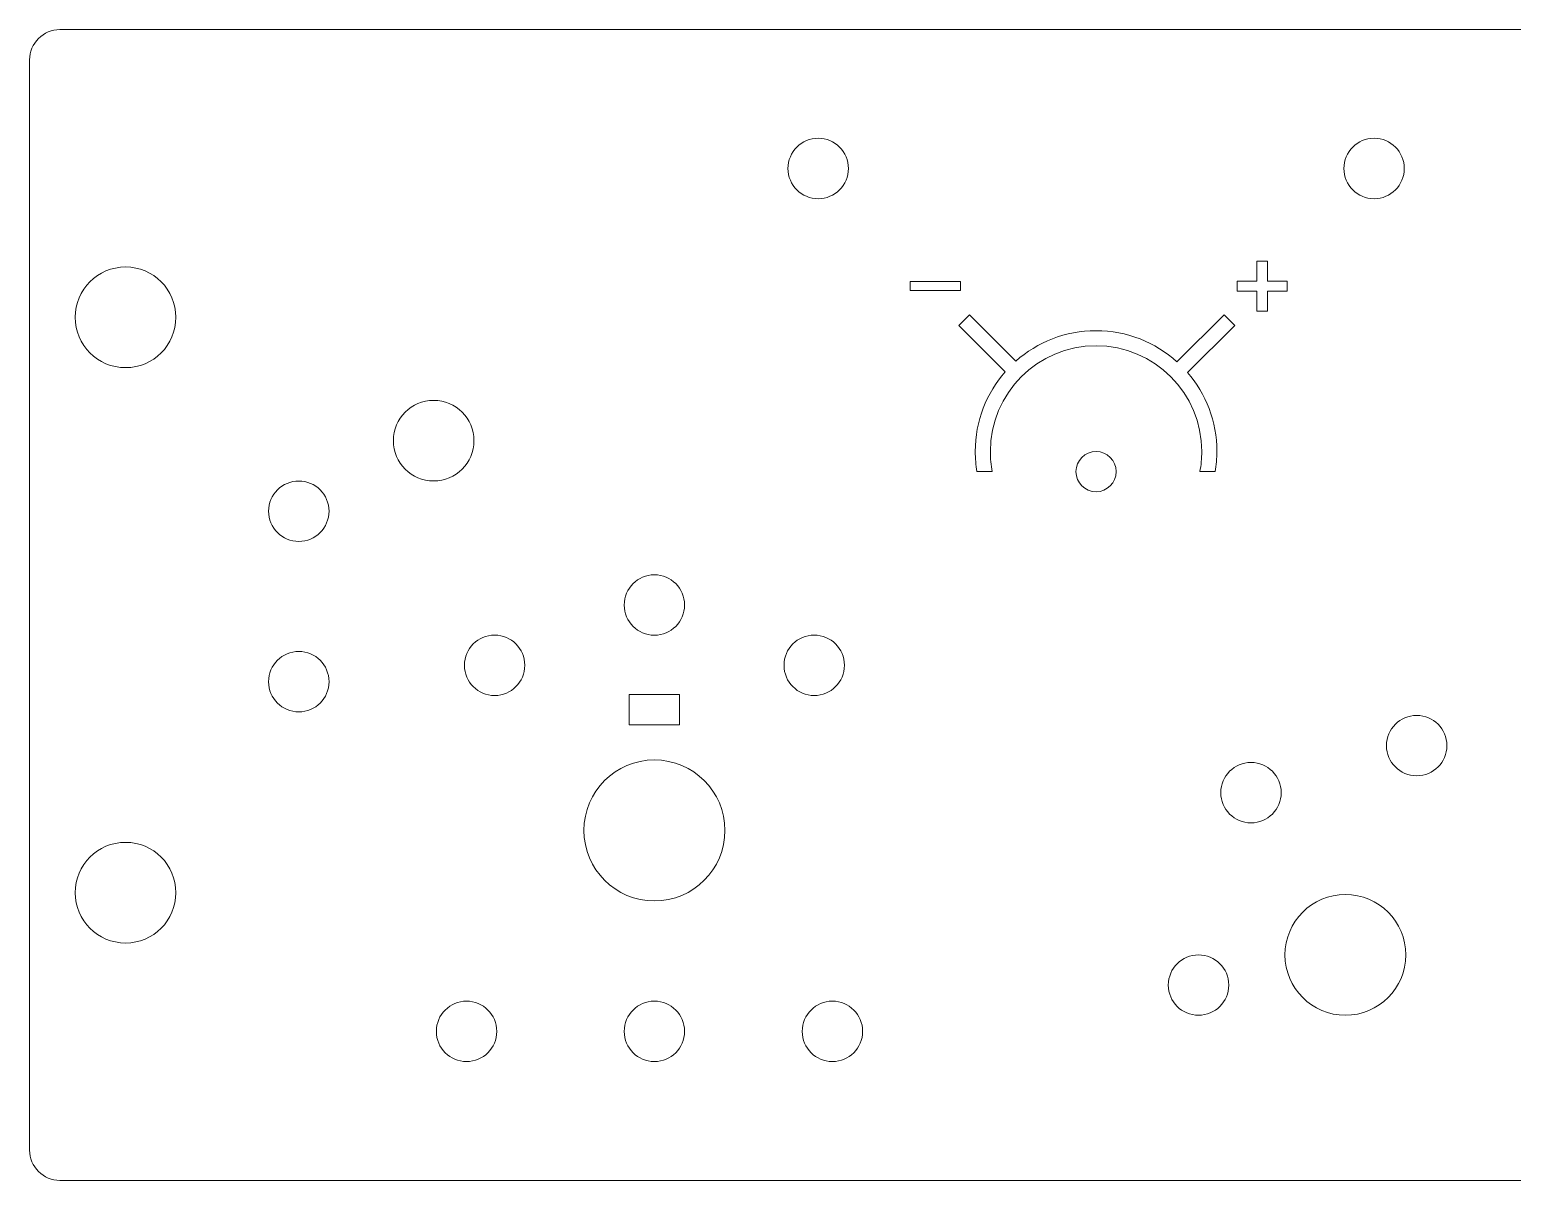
# Model space of a CAD drawing. Header units: millimetres. Extents: x -104 to 90, y -60 to 124.
# Drawn here: x -103.9 to -30.3, y -59.7 to -2.5 of the extents above; entities that cross this region are included whole.
import ezdxf

# ---------------------------------------------------------------- set-up
doc = ezdxf.new("R2010")
doc.units = ezdxf.units.MM
doc.header["$MEASUREMENT"] = 0
for name, color, linetype in [('Cut', 7, 'Continuous'), ('Engrave', 7, 'Continuous'), ('LED', 7, 'Continuous')]:
    doc.layers.add(name, color=color, linetype=linetype)

msp = doc.modelspace()

# ---------------------------------------------------------------- linework, layer by layer
at = {"layer": 'Cut', "color": 250, "lineweight": 9}
msp.add_lwpolyline([(-74.1442, -37.0589), (-71.6442, -37.0589), (-71.6442, -35.5589), (-74.1442, -35.5589), (-74.1442, -37.0589)], close=True, dxfattribs=at)
for centre, major_axis, ratio in [((-99.1567, -16.8258), (0, 2.5), 1), ((-83.8584, -22.9513), (0, 2), 1), ((-50.9614, -24.4887), (1.0001, 0), 0.9999), ((-72.8942, -42.3089), (0, 3.5), 1), ((-99.1567, -45.4008), (0, 2.5), 1), ((-38.5799, -48.4893), (0, 3), 1)]:
    msp.add_ellipse(centre, major_axis=major_axis, ratio=ratio, dxfattribs=at)
msp.add_open_spline([(-102.4192, -59.6883), (-102.8172, -59.688), (-103.1989, -59.5296), (-103.4802, -59.248), (-103.4802, -59.248), (-103.7615, -58.9663), (-103.9194, -58.5863), (-103.9192, -58.1883), (-103.9192, -58.1883), (-103.9192, -58.1883), (-103.9192, -4.0383), (-103.9192, -4.0383), (-103.9192, -4.0383), (-103.9189, -3.6402), (-103.7605, -3.2585), (-103.4789, -2.9772), (-103.4789, -2.9772), (-103.1972, -2.6959), (-102.8172, -2.538), (-102.4192, -2.5383), (-102.4192, -2.5383), (-102.4192, -2.5383), (40.6308, -2.5383), (40.6308, -2.5383), (40.6308, -2.5383), (41.0289, -2.5385), (41.4106, -2.6969), (41.6919, -2.9786), (41.6919, -2.9786), (41.9732, -3.2602), (42.1311, -3.6402), (42.1308, -4.0383), (42.1308, -4.0383), (42.1308, -4.0383), (42.1308, -58.1883), (42.1308, -58.1883), (42.1308, -58.1883), (42.1306, -58.5863), (41.9722, -58.968), (41.6905, -59.2493), (41.6905, -59.2493), (41.4089, -59.5306), (41.0289, -59.6885), (40.6308, -59.6883), (40.6308, -59.6883), (40.6308, -59.6883), (-102.4192, -59.6883), (-102.4192, -59.6883)], degree=3, knots=[0, 0, 0, 0, 0.0769231, 0.0769231, 0.0769231, 0.0769231, 0.1538462, 0.1538462, 0.1538462, 0.1538462, 0.2307692, 0.2307692, 0.2307692, 0.2307692, 0.3076923, 0.3076923, 0.3076923, 0.3076923, 0.3846154, 0.3846154, 0.3846154, 0.3846154, 0.4615385, 0.4615385, 0.4615385, 0.4615385, 0.5384615, 0.5384615, 0.5384615, 0.5384615, 0.6153846, 0.6153846, 0.6153846, 0.6153846, 0.6923077, 0.6923077, 0.6923077, 0.6923077, 0.7692308, 0.7692308, 0.7692308, 0.7692308, 0.8461538, 0.8461538, 0.8461538, 0.8461538, 1, 1, 1, 1], dxfattribs=at)
at = {"layer": 'Engrave', "color": 240, "lineweight": 9}
for points, knots in [([(-42.4548, -14.0338), (-42.4548, -14.0338), (-42.4548, -15.0261), (-42.4548, -15.0261), (-42.4548, -15.0261), (-42.4548, -15.0261), (-41.4726, -15.0261), (-41.4726, -15.0261), (-41.4726, -15.0261), (-41.4726, -15.0261), (-41.4726, -15.5207), (-41.4726, -15.5207), (-41.4726, -15.5207), (-41.4726, -15.5207), (-42.4548, -15.5207), (-42.4548, -15.5207), (-42.4548, -15.5207), (-42.4548, -15.5207), (-42.4548, -16.5129), (-42.4548, -16.5129), (-42.4548, -16.5129), (-42.4548, -16.5129), (-42.9695, -16.5129), (-42.9695, -16.5129), (-42.9695, -16.5129), (-42.9695, -16.5129), (-42.9695, -15.5207), (-42.9695, -15.5207), (-42.9695, -15.5207), (-42.9695, -15.5207), (-43.9584, -15.5207), (-43.9584, -15.5207), (-43.9584, -15.5207), (-43.9584, -15.5207), (-43.9584, -15.0261), (-43.9584, -15.0261), (-43.9584, -15.0261), (-43.9584, -15.0261), (-42.9695, -15.0261), (-42.9695, -15.0261), (-42.9695, -15.0261), (-42.9695, -15.0261), (-42.9695, -14.0338), (-42.9695, -14.0338), (-42.9695, -14.0338), (-42.9695, -14.0338), (-42.4548, -14.0338), (-42.4548, -14.0338)], [0, 0, 0, 0, 0.0769231, 0.0769231, 0.0769231, 0.0769231, 0.1538462, 0.1538462, 0.1538462, 0.1538462, 0.2307692, 0.2307692, 0.2307692, 0.2307692, 0.3076923, 0.3076923, 0.3076923, 0.3076923, 0.3846154, 0.3846154, 0.3846154, 0.3846154, 0.4615385, 0.4615385, 0.4615385, 0.4615385, 0.5384615, 0.5384615, 0.5384615, 0.5384615, 0.6153846, 0.6153846, 0.6153846, 0.6153846, 0.6923077, 0.6923077, 0.6923077, 0.6923077, 0.7692308, 0.7692308, 0.7692308, 0.7692308, 0.8461538, 0.8461538, 0.8461538, 0.8461538, 1, 1, 1, 1]), ([(-60.1861, -15.4983), (-60.1861, -15.4983), (-60.1861, -15.0483), (-60.1861, -15.0483), (-60.1861, -15.0483), (-60.1861, -15.0483), (-57.7003, -15.0483), (-57.7003, -15.0483), (-57.7003, -15.0483), (-57.7003, -15.0483), (-57.7003, -15.4983), (-57.7003, -15.4983), (-57.7003, -15.4983), (-57.7003, -15.4983), (-60.1861, -15.4983), (-60.1861, -15.4983)], [0, 0, 0, 0, 0.2, 0.2, 0.2, 0.2, 0.4, 0.4, 0.4, 0.4, 0.6, 0.6, 0.6, 0.6, 1, 1, 1, 1]), ([(-44.6076, -16.6944), (-44.6076, -16.6944), (-44.0772, -17.2248), (-44.0772, -17.2248), (-44.0772, -17.2248), (-44.0772, -17.2248), (-46.4199, -19.5675), (-46.4199, -19.5675), (-46.4199, -19.5675), (-45.5111, -20.6191), (-44.9614, -21.9897), (-44.9614, -23.4887), (-44.9614, -23.4887), (-44.9614, -23.8295), (-44.9902, -24.1634), (-45.0448, -24.4887), (-45.0448, -24.4887), (-45.0448, -24.4887), (-45.807, -24.4887), (-45.807, -24.4887), (-45.807, -24.4887), (-45.7446, -24.165), (-45.7114, -23.8307), (-45.7114, -23.4887), (-45.7114, -23.4887), (-45.7114, -20.5892), (-48.0618, -18.2387), (-50.9614, -18.2387), (-50.9614, -18.2387), (-53.861, -18.2387), (-56.2114, -20.5892), (-56.2114, -23.4887), (-56.2114, -23.4887), (-56.2114, -23.8307), (-56.1782, -24.165), (-56.1158, -24.4887), (-56.1158, -24.4887), (-56.1158, -24.4887), (-56.878, -24.4887), (-56.878, -24.4887), (-56.878, -24.4887), (-56.9326, -24.1634), (-56.9614, -23.8295), (-56.9614, -23.4887), (-56.9614, -23.4887), (-56.9614, -21.9727), (-56.3992, -20.5881), (-55.4719, -19.5319), (-55.4719, -19.5319), (-55.4719, -19.5319), (-57.779, -17.2248), (-57.779, -17.2248), (-57.779, -17.2248), (-57.779, -17.2248), (-57.2486, -16.6944), (-57.2486, -16.6944), (-57.2486, -16.6944), (-57.2486, -16.6944), (-54.943, -19), (-54.943, -19), (-54.943, -19), (-53.8837, -18.0597), (-52.4893, -17.4887), (-50.9614, -17.4887), (-50.9614, -17.4887), (-49.4166, -17.4887), (-48.0082, -18.0725), (-46.9447, -19.0315), (-46.9447, -19.0315), (-46.9447, -19.0315), (-44.6076, -16.6944), (-44.6076, -16.6944)], [0, 0, 0, 0, 0.0526316, 0.0526316, 0.0526316, 0.0526316, 0.1052632, 0.1052632, 0.1052632, 0.1052632, 0.1578947, 0.1578947, 0.1578947, 0.1578947, 0.2105263, 0.2105263, 0.2105263, 0.2105263, 0.2631579, 0.2631579, 0.2631579, 0.2631579, 0.3157895, 0.3157895, 0.3157895, 0.3157895, 0.3684211, 0.3684211, 0.3684211, 0.3684211, 0.4210526, 0.4210526, 0.4210526, 0.4210526, 0.4736842, 0.4736842, 0.4736842, 0.4736842, 0.5263158, 0.5263158, 0.5263158, 0.5263158, 0.5789474, 0.5789474, 0.5789474, 0.5789474, 0.6315789, 0.6315789, 0.6315789, 0.6315789, 0.6842105, 0.6842105, 0.6842105, 0.6842105, 0.7368421, 0.7368421, 0.7368421, 0.7368421, 0.7894737, 0.7894737, 0.7894737, 0.7894737, 0.8421053, 0.8421053, 0.8421053, 0.8421053, 0.8947368, 0.8947368, 0.8947368, 0.8947368, 1, 1, 1, 1])]:
    msp.add_open_spline(points, degree=3, knots=knots, dxfattribs=at)
at = {"layer": 'LED', "color": 114, "lineweight": 9}
for centre in [(-64.7613, -9.4337), (-37.1552, -9.4337), (-90.5532, -26.4553), (-72.8942, -31.1133), (-80.8305, -34.1077), (-64.9578, -34.1077), (-90.5532, -34.922), (-35.0383, -38.0969), (-43.2675, -40.4341), (-45.8735, -49.9893), (-82.2227, -52.2892), (-72.8942, -52.2892), (-64.0546, -52.2892)]:
    msp.add_ellipse(centre, major_axis=(0, 1.5), ratio=1, dxfattribs=at)

doc.saveas('drawing.dxf')
